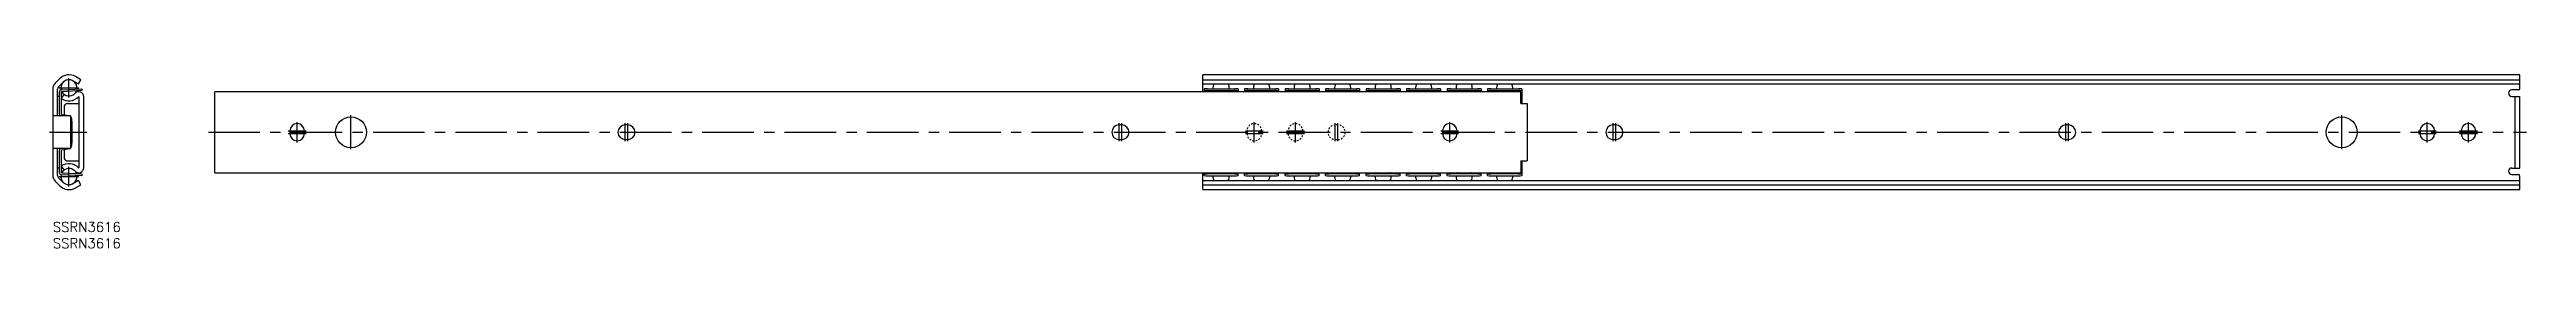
# Model space of a CAD drawing. Extents: x -1 to 763, y -8 to 45.
import ezdxf

# ---------------------------------------------------------------- set-up
doc = ezdxf.new("R2010")
doc.units = 0
doc.header["$LTSCALE"] = 0.5
doc.linetypes.add('CENTER', pattern=[50.8, 31.75, -6.35, 6.35, -6.35])
doc.linetypes.add('DASHED', pattern=[2, 1, -1])
for name, color, linetype in [('MSM_CENTER', 1, 'CENTER'), ('MSM_CONTINUOUS', 7, 'CONTINUOUS'), ('MSM_DASHED', 4, 'DASHED'), ('MSM_PART_NUMBER', 7, 'CONTINUOUS')]:
    doc.layers.add(name, color=color, linetype=linetype)
doc.styles.get("Standard").update_dxf_attribs({"font": 'txt.shx', "height": 3, "bigfont": 'bigfont.shx'})

# ---------------------------------------------------------------- blocks, each defined once
blk = doc.blocks.new('*U30')
at = {"layer": 'MSM_PART_NUMBER'}
blk.add_text('SSRN3616', height=3, dxfattribs=at).set_placement((0, -3))
blk = doc.blocks.new('*U31')
at = {"layer": 'MSM_PART_NUMBER'}
blk.add_text('SSRN3616', height=3, dxfattribs=at).set_placement((0, -8))

msp = doc.modelspace()

# ---------------------------------------------------------------- linework, layer by layer
at = {"layer": 'MSM_CENTER'}
for p, q in [((2, 41.3), (8, 41.3)), ((5, 38.3), (5, 44.31)), ((75.4, 24.5), (75.4, 30.8)), ((92, 22.4), (92, 32.9)), ((370.7, 24.5), (370.7, 30.8)), ((383.4, 24.5), (383.4, 30.8)), ((431, 24.5), (431, 30.8)), ((706.2, 22.4), (706.2, 32.9)), ((732.6, 24.5), (732.6, 30.8)), ((745.3, 24.5), (745.3, 30.8)), ((-1, 27.65), (10.55, 27.65)), ((48, 27.65), (763.2, 27.65)), ((72.65, 28.05), (78.15, 28.05)), ((72.65, 27.25), (78.15, 27.25)), ((176.6, 24.9), (176.6, 30.4)), ((177.4, 24.9), (177.4, 30.4)), ((329, 24.9), (329, 30.4)), ((329.8, 24.9), (329.8, 30.4)), ((367.95, 28.05), (373.45, 28.05)), ((367.95, 27.25), (373.45, 27.25)), ((380.65, 28.05), (386.15, 28.05)), ((380.65, 27.25), (386.15, 27.25)), ((395.7, 24.9), (395.7, 30.4)), ((396.5, 24.9), (396.5, 30.4)), ((428.25, 28.05), (433.75, 28.05)), ((428.25, 27.25), (433.75, 27.25)), ((481.4, 24.9), (481.4, 30.4)), ((482.2, 24.9), (482.2, 30.4)), ((621.1, 24.9), (621.1, 30.4)), ((621.9, 24.9), (621.9, 30.4)), ((729.85, 28.05), (735.35, 28.05)), ((729.85, 27.25), (735.35, 27.25)), ((742.55, 28.05), (748.05, 28.05)), ((742.55, 27.25), (748.05, 27.25)), ((5, 11), (5, 17)), ((2, 14), (8, 14))]:
    msp.add_line(p, q, dxfattribs=at)
at = {"layer": 'MSM_CONTINUOUS'}
for p, q in [((0, 40.93), (0, 14.38)), ((2.17, 44.13), (0.73, 42.7)), ((1.5, 32.65), (1.5, 40.93)), ((2, 38.65), (1.5, 38.65)), ((1.79, 41.64), (3.23, 43.07)), ((2, 39.93), (2, 33.33)), ((2.6, 39.93), (2.6, 33.33)), ((2.6, 38.65), (3, 38.65)), ((3.47, 39.33), (2.61, 38.1)), ((2.76, 40.73), (9, 41.05)), ((9, 40.45), (2.79, 40.13)), ((6.23, 43.48), (7.96, 42.5)), ((8.7, 43.81), (6.96, 44.79)), ((7.96, 42.5), (8.7, 43.81)), ((8.05, 38.53), (8.05, 16.77)), ((9, 41.05), (9, 40.45)), ((9.55, 16.77), (9.55, 38.53)), ((452.9, 40.1), (50, 40.1)), ((50, 15.2), (50, 40.1)), ((761.2, 45.3), (354.8, 45.3)), ((354.8, 40.1), (354.8, 45.3)), ((354.8, 43.81), (761.2, 43.81)), ((354.8, 42.5), (761.2, 42.5)), ((355.2, 41), (355.2, 40.1)), ((356.2, 41.05), (364.7, 41.05)), ((356.2, 40.45), (364.7, 40.45)), ((365.7, 41), (365.7, 40.1)), ((367.7, 41), (367.7, 40.1)), ((368.7, 41.05), (377.2, 41.05)), ((368.7, 40.45), (377.2, 40.45)), ((378.2, 41), (378.2, 40.1)), ((380.2, 41), (380.2, 40.1)), ((381.2, 41.05), (389.7, 41.05)), ((381.2, 40.45), (389.7, 40.45)), ((390.7, 41), (390.7, 40.1)), ((392.7, 41), (392.7, 40.1)), ((393.7, 41.05), (402.2, 41.05)), ((393.7, 40.45), (402.2, 40.45)), ((403.2, 41), (403.2, 40.1)), ((405.2, 41), (405.2, 40.1)), ((406.2, 41.05), (414.7, 41.05)), ((406.2, 40.45), (414.7, 40.45)), ((415.7, 41), (415.7, 40.1)), ((417.7, 41), (417.7, 40.1)), ((418.7, 41.05), (427.2, 41.05)), ((418.7, 40.45), (427.2, 40.45)), ((428.2, 41), (428.2, 40.1)), ((430.2, 41), (430.2, 40.1)), ((431.2, 41.05), (439.7, 41.05)), ((431.2, 40.45), (439.7, 40.45)), ((440.7, 41), (440.7, 40.1)), ((442.7, 41), (442.7, 40.1)), ((443.7, 41.05), (452.2, 41.05)), ((443.7, 40.45), (452.2, 40.45)), ((452.9, 36.45), (452.9, 40.1)), ((453.2, 41), (453.2, 36.45)), ((760.7, 40.65), (758.7, 40.65)), ((758.7, 38.65), (761.2, 38.65)), ((759.7, 16.65), (759.7, 38.65)), ((761.2, 41.15), (761.2, 45.3)), ((761.2, 16.65), (761.2, 38.65)), ((5.5, 32.65), (0, 32.65)), ((2.77, 33.13), (5.12, 32.76)), ((3.55, 35.77), (3.55, 33.01)), ((4.5, 36.45), (8.05, 36.45)), ((5.5, 32.65), (5.5, 22.65)), ((5.8, 31.97), (5.8, 23.34)), ((6, 24.56), (6, 30.74)), ((452.9, 36.45), (454.9, 36.45)), ((454.9, 36.45), (454.9, 18.85)), ((73.15, 28.05), (73.15, 27.25)), ((77.65, 27.25), (77.65, 28.05)), ((177.4, 29.9), (176.6, 29.9)), ((176.6, 25.4), (177.4, 25.4)), ((329.8, 29.9), (329, 29.9)), ((329, 25.4), (329.8, 25.4)), ((428.75, 28.05), (428.75, 27.25)), ((433.25, 27.25), (433.25, 28.05)), ((482.2, 29.9), (481.4, 29.9)), ((481.4, 25.4), (482.2, 25.4)), ((621.9, 29.9), (621.1, 29.9)), ((621.1, 25.4), (621.9, 25.4)), ((730.35, 28.05), (730.35, 27.25)), ((734.85, 27.25), (734.85, 28.05)), ((743.05, 28.05), (743.05, 27.25)), ((747.55, 27.25), (747.55, 28.05)), ((5.5, 22.65), (0, 22.65)), ((1.5, 14.38), (1.5, 22.65)), ((2, 16.65), (1.5, 16.65)), ((2, 21.98), (2, 15.38)), ((2.6, 21.98), (2.6, 15.38)), ((2.6, 16.65), (3, 16.65)), ((2.61, 17.21), (3.47, 15.98)), ((5.12, 22.55), (2.77, 22.18)), ((3.55, 22.3), (3.55, 19.54)), ((4.5, 18.85), (8.05, 18.85)), ((452.9, 18.85), (454.9, 18.85)), ((452.9, 18.85), (452.9, 15.2)), ((453.2, 18.85), (453.2, 14.31)), ((758.7, 16.65), (761.2, 16.65)), ((0.73, 12.61), (2.17, 11.17)), ((3.23, 12.24), (1.79, 13.67)), ((9, 14.25), (2.76, 14.58)), ((2.79, 15.18), (9, 14.85)), ((7.96, 12.81), (6.23, 11.83)), ((6.96, 10.52), (8.7, 11.5)), ((8.7, 11.5), (7.96, 12.81)), ((9, 14.85), (9, 14.25)), ((50, 15.2), (452.9, 15.2)), ((354.8, 10), (354.8, 15.2)), ((354.8, 12.81), (761.2, 12.81)), ((354.8, 11.5), (761.2, 11.5)), ((354.8, 10), (761.2, 10)), ((355.2, 14.31), (355.2, 15.2)), ((364.7, 14.85), (356.2, 14.85)), ((356.2, 14.25), (364.7, 14.25)), ((365.7, 14.31), (365.7, 15.2)), ((367.7, 14.31), (367.7, 15.2)), ((377.2, 14.85), (368.7, 14.85)), ((368.7, 14.25), (377.2, 14.25)), ((378.2, 14.31), (378.2, 15.2)), ((380.2, 14.31), (380.2, 15.2)), ((389.7, 14.85), (381.2, 14.85)), ((381.2, 14.25), (389.7, 14.25)), ((390.7, 14.31), (390.7, 15.2)), ((392.7, 14.31), (392.7, 15.2)), ((402.2, 14.85), (393.7, 14.85)), ((393.7, 14.25), (402.2, 14.25)), ((403.2, 14.31), (403.2, 15.2)), ((405.2, 14.31), (405.2, 15.2)), ((414.7, 14.85), (406.2, 14.85)), ((406.2, 14.25), (414.7, 14.25)), ((415.7, 14.31), (415.7, 15.2)), ((417.7, 14.31), (417.7, 15.2)), ((427.2, 14.85), (418.7, 14.85)), ((418.7, 14.25), (427.2, 14.25)), ((428.2, 14.31), (428.2, 15.2)), ((430.2, 14.31), (430.2, 15.2)), ((439.7, 14.85), (431.2, 14.85)), ((431.2, 14.25), (439.7, 14.25)), ((440.7, 14.31), (440.7, 15.2)), ((442.7, 14.31), (442.7, 15.2)), ((452.2, 14.85), (443.7, 14.85)), ((443.7, 14.25), (452.2, 14.25)), ((758.7, 14.65), (760.7, 14.65)), ((761.2, 10), (761.2, 14.15))]:
    msp.add_line(p, q, dxfattribs=at)
for centre in [(92, 27.65), (706.2, 27.65)]:
    msp.add_circle(centre, 4.75, dxfattribs=at)
for centre, radius, start, end in [((2.5, 40.93), 2.5, 134.96822, 180), ((2.5, 40.93), 1, 134.96822, 180), ((2.8, 39.93), 0.8, 92.98486, 180), ((5, 41.3), 4, 60.58018, 134.96822), ((5, 41.3), 2.5, 352.42984, 194.0448), ((2.8, 39.93), 0.2, 92.98486, 180), ((5, 41.3), 4, 233.31809, 317.29122), ((5, 41.3), 2.5, 208.02036, 315.89002), ((5, 41.3), 2.5, 60.58018, 134.96822), ((7.98, 38.53), 1.57, 0, 139.00521), ((5, 41.3), 2.5, 318.29321, 337.94936), ((7.98, 38.53), 0.07, 0, 125.609), ((355.22, 40.98), 0.0277, 102.15381, 139.4357), ((355.22, 40.38), 0.0277, 102.15381, 139.4357), ((356.09, 32.39), 8.66, 89.24406, 95.76648), ((356.09, 31.79), 8.66, 89.24406, 95.76648), ((360.45, 41.3), 2.5, 151.35001, 185.73917), ((360.45, 19.08), 21.28, 83.89163, 96.10837), ((360.45, 41.3), 2.5, 205.07186, 208.6854), ((360.45, 41.3), 2.5, 354.26083, 28.64999), ((360.45, 41.3), 2.5, 331.3146, 334.92814), ((364.81, 32.39), 8.66, 84.23352, 90.75594), ((364.81, 31.79), 8.66, 84.23352, 90.75594), ((365.68, 40.98), 0.0277, 40.5643, 77.84619), ((365.68, 40.38), 0.0277, 40.5643, 77.84619), ((367.72, 40.98), 0.0277, 102.15381, 139.4357), ((367.72, 40.38), 0.0277, 102.15381, 139.4357), ((368.59, 32.39), 8.66, 89.24406, 95.76648), ((368.59, 31.79), 8.66, 89.24406, 95.76648), ((372.95, 41.3), 2.5, 151.35001, 185.73917), ((372.95, 19.08), 21.28, 83.89163, 96.10837), ((372.95, 41.3), 2.5, 205.07186, 208.6854), ((372.95, 41.3), 2.5, 354.26083, 28.64999), ((372.95, 41.3), 2.5, 331.3146, 334.92814), ((377.31, 32.39), 8.66, 84.23352, 90.75594), ((377.31, 31.79), 8.66, 84.23352, 90.75594), ((378.18, 40.98), 0.0277, 40.5643, 77.84619), ((378.18, 40.38), 0.0277, 40.5643, 77.84619), ((380.22, 40.98), 0.0277, 102.15381, 139.4357), ((380.22, 40.98), 0.0277, 102.15381, 139.4357), ((380.22, 40.38), 0.0277, 102.15381, 139.4357), ((380.22, 40.38), 0.0277, 102.15381, 139.4357), ((381.09, 32.39), 8.66, 89.24406, 95.76648), ((381.09, 31.79), 8.66, 89.24406, 95.76648), ((385.45, 41.3), 2.5, 151.35001, 185.73917), ((385.45, 19.08), 21.28, 83.89163, 96.10837), ((385.45, 41.3), 2.5, 205.07186, 208.6854), ((385.45, 41.3), 2.5, 354.26083, 28.64999), ((385.45, 41.3), 2.5, 331.3146, 334.92814), ((389.81, 32.39), 8.66, 84.23352, 90.75594), ((389.81, 31.79), 8.66, 84.23352, 90.75594), ((390.68, 40.98), 0.0277, 40.5643, 77.84619), ((390.68, 40.38), 0.0277, 40.5643, 77.84619), ((392.72, 40.98), 0.0277, 102.15381, 139.4357), ((392.72, 40.38), 0.0277, 102.15381, 139.4357), ((393.59, 32.39), 8.66, 89.24406, 95.76648), ((393.59, 31.79), 8.66, 89.24406, 95.76648), ((397.95, 41.3), 2.5, 151.35001, 185.73917), ((397.95, 19.08), 21.28, 83.89163, 96.10837), ((397.95, 41.3), 2.5, 205.07186, 208.6854), ((397.95, 41.3), 2.5, 354.26083, 28.64999), ((397.95, 41.3), 2.5, 331.3146, 334.92814), ((402.31, 32.39), 8.66, 84.23352, 90.75594), ((402.31, 31.79), 8.66, 84.23352, 90.75594), ((403.18, 40.98), 0.0277, 40.5643, 77.84619), ((403.18, 40.38), 0.0277, 40.5643, 77.84619), ((405.22, 40.98), 0.0277, 102.15381, 139.4357), ((405.22, 40.38), 0.0277, 102.15381, 139.4357), ((406.09, 32.39), 8.66, 89.24406, 95.76648), ((406.09, 31.79), 8.66, 89.24406, 95.76648), ((410.45, 41.3), 2.5, 151.35001, 185.73917), ((410.45, 19.08), 21.28, 83.89163, 96.10837), ((410.45, 41.3), 2.5, 205.07186, 208.6854), ((410.45, 41.3), 2.5, 354.26083, 28.64999), ((410.45, 41.3), 2.5, 331.3146, 334.92814), ((414.81, 32.39), 8.66, 84.23352, 90.75594), ((414.81, 31.79), 8.66, 84.23352, 90.75594), ((415.68, 40.98), 0.0277, 40.5643, 77.84619), ((415.68, 40.38), 0.0277, 40.5643, 77.84619), ((417.72, 40.98), 0.0277, 102.15381, 139.4357), ((417.72, 40.38), 0.0277, 102.15381, 139.4357), ((418.59, 32.39), 8.66, 89.24406, 95.76648), ((418.59, 31.79), 8.66, 89.24406, 95.76648), ((422.95, 41.3), 2.5, 151.35001, 185.73917), ((422.95, 19.08), 21.28, 83.89163, 96.10837), ((422.95, 41.3), 2.5, 205.07186, 208.6854), ((422.95, 41.3), 2.5, 354.26083, 28.64999), ((422.95, 41.3), 2.5, 331.3146, 334.92814), ((427.31, 32.39), 8.66, 84.23352, 90.75594), ((427.31, 31.79), 8.66, 84.23352, 90.75594), ((428.18, 40.98), 0.0277, 40.5643, 77.84619), ((428.18, 40.38), 0.0277, 40.5643, 77.84619), ((430.22, 40.98), 0.0277, 102.15381, 139.4357), ((430.22, 40.38), 0.0277, 102.15381, 139.4357), ((431.09, 32.39), 8.66, 89.24406, 95.76648), ((431.09, 31.79), 8.66, 89.24406, 95.76648), ((435.45, 41.3), 2.5, 151.35001, 185.73917), ((435.45, 19.08), 21.28, 83.89163, 96.10837), ((435.45, 41.3), 2.5, 205.07186, 208.6854), ((435.45, 41.3), 2.5, 354.26083, 28.64999), ((435.45, 41.3), 2.5, 331.3146, 334.92814), ((439.81, 32.39), 8.66, 84.23352, 90.75594), ((439.81, 31.79), 8.66, 84.23352, 90.75594), ((440.68, 40.98), 0.0277, 40.5643, 77.84619), ((440.68, 40.38), 0.0277, 40.5643, 77.84619), ((442.72, 40.98), 0.0277, 102.15381, 139.4357), ((442.72, 40.38), 0.0277, 102.15381, 139.4357), ((443.59, 32.39), 8.66, 89.24406, 95.76648), ((443.59, 31.79), 8.66, 89.24406, 95.76648), ((447.95, 41.3), 2.5, 151.35001, 185.73917), ((447.95, 19.08), 21.28, 83.89163, 96.10837), ((447.95, 41.3), 2.5, 205.07186, 208.6854), ((447.95, 41.3), 2.5, 354.26083, 28.64999), ((447.95, 41.3), 2.5, 331.3146, 334.92814), ((452.31, 32.39), 8.66, 84.23352, 90.75594), ((452.31, 31.79), 8.66, 84.23352, 90.75594), ((453.18, 40.98), 0.0277, 40.5643, 77.84619), ((453.18, 40.38), 0.0277, 40.5643, 77.84619), ((758.7, 39.65), 1, 90, 270), ((760.7, 41.15), 0.5, 270, 360), ((2.8, 33.33), 0.8, 180, 237.0316), ((2.8, 33.33), 0.2, 180, 261.11934), ((4.5, 35.45), 1, 90, 161.80513), ((5, 31.97), 0.8, 58.85747, 81.11934), ((5, 31.97), 0.8, 0, 51.31781), ((5.5, 30.74), 0.5, 360, 53.1301), ((5, 23.34), 0.8, 308.68219, 360), ((5.5, 24.56), 0.5, 306.8699, 0), ((75.4, 28.05), 2.25, 0, 180), ((75.4, 27.25), 2.25, 180, 360), ((176.6, 27.65), 2.25, 90, 270), ((177.4, 27.65), 2.25, 270, 90), ((329, 27.65), 2.25, 90, 270), ((329.8, 27.65), 2.25, 270, 90), ((431, 28.05), 2.25, 0, 180), ((431, 27.25), 2.25, 180, 0), ((481.4, 27.65), 2.25, 90, 270), ((482.2, 27.65), 2.25, 270, 90), ((621.1, 27.65), 2.25, 90, 270), ((621.9, 27.65), 2.25, 270, 90), ((732.6, 28.05), 2.25, 0, 180), ((732.6, 27.25), 2.25, 180, 0), ((745.3, 28.05), 2.25, 0, 180), ((745.3, 27.25), 2.25, 180, 0), ((2.8, 21.98), 0.8, 122.9684, 180), ((2.8, 15.38), 0.8, 180, 267.01514), ((2.8, 21.98), 0.2, 98.88066, 180), ((2.8, 15.38), 0.2, 180, 267.01514), ((5, 14), 4, 42.70878, 126.68191), ((5, 14), 2.5, 44.10999, 151.97963), ((4.5, 19.85), 1, 198.19487, 270), ((5, 23.34), 0.8, 278.88066, 301.14253), ((7.98, 16.77), 1.57, 220.99479, 0), ((5, 14), 2.5, 22.05064, 41.70679), ((7.98, 16.77), 0.07, 234.391, 360), ((758.7, 15.65), 1, 90, 270), ((2.5, 14.38), 2.5, 180, 225.03178), ((2.5, 14.38), 1, 180, 225.03178), ((5, 14), 4, 225.03178, 299.41982), ((5, 14), 2.5, 165.95513, 7.57016), ((5, 14), 2.5, 225.03178, 299.41982), ((355.22, 14.92), 0.0277, 220.5643, 257.84619), ((355.22, 14.32), 0.0277, 220.5643, 257.84619), ((356.09, 23.52), 8.66, 264.23352, 270.75594), ((356.09, 22.92), 8.66, 264.23352, 270.75594), ((360.45, 14), 2.5, 174.26083, 208.64999), ((360.45, 14), 2.5, 151.3146, 154.92814), ((360.45, 36.22), 21.28, 263.89163, 276.10837), ((360.45, 14), 2.5, 25.07186, 28.6854), ((360.45, 14), 2.5, 331.35001, 5.73917), ((364.81, 23.52), 8.66, 269.24406, 275.76648), ((364.81, 22.92), 8.66, 269.24406, 275.76648), ((365.68, 14.92), 0.0277, 282.15381, 319.4357), ((365.68, 14.32), 0.0277, 282.15381, 319.4357), ((367.72, 14.92), 0.0277, 220.5643, 257.84619), ((367.72, 14.32), 0.0277, 220.5643, 257.84619), ((368.59, 23.52), 8.66, 264.23352, 270.75594), ((368.59, 22.92), 8.66, 264.23352, 270.75594), ((372.95, 14), 2.5, 174.26083, 208.64999), ((372.95, 14), 2.5, 151.3146, 154.92814), ((372.95, 36.22), 21.28, 263.89163, 276.10837), ((372.95, 14), 2.5, 25.07186, 28.6854), ((372.95, 14), 2.5, 331.35001, 5.73917), ((377.31, 23.52), 8.66, 269.24406, 275.76648), ((377.31, 22.92), 8.66, 269.24406, 275.76648), ((378.18, 14.92), 0.0277, 282.15381, 319.4357), ((378.18, 14.32), 0.0277, 282.15381, 319.4357), ((380.22, 14.92), 0.0277, 220.5643, 257.84619), ((380.22, 14.92), 0.0277, 220.5643, 257.84619), ((380.22, 14.32), 0.0277, 220.5643, 257.84619), ((380.22, 14.32), 0.0277, 220.5643, 257.84619), ((381.09, 23.52), 8.66, 264.23352, 270.75594), ((381.09, 22.92), 8.66, 264.23352, 270.75594), ((385.45, 14), 2.5, 174.26083, 208.64999), ((385.45, 14), 2.5, 151.3146, 154.92814), ((385.45, 36.22), 21.28, 263.89163, 276.10837), ((385.45, 14), 2.5, 25.07186, 28.6854), ((385.45, 14), 2.5, 331.35001, 5.73917), ((389.81, 23.52), 8.66, 269.24406, 275.76648), ((389.81, 22.92), 8.66, 269.24406, 275.76648), ((390.68, 14.92), 0.0277, 282.15381, 319.4357), ((390.68, 14.32), 0.0277, 282.15381, 319.4357), ((392.72, 14.92), 0.0277, 220.5643, 257.84619), ((392.72, 14.32), 0.0277, 220.5643, 257.84619), ((393.59, 23.52), 8.66, 264.23352, 270.75594), ((393.59, 22.92), 8.66, 264.23352, 270.75594), ((397.95, 14), 2.5, 174.26083, 208.64999), ((397.95, 14), 2.5, 151.3146, 154.92814), ((397.95, 36.22), 21.28, 263.89163, 276.10837), ((397.95, 14), 2.5, 25.07186, 28.6854), ((397.95, 14), 2.5, 331.35001, 5.73917), ((402.31, 23.52), 8.66, 269.24406, 275.76648), ((402.31, 22.92), 8.66, 269.24406, 275.76648), ((403.18, 14.92), 0.0277, 282.15381, 319.4357), ((403.18, 14.32), 0.0277, 282.15381, 319.4357), ((405.22, 14.92), 0.0277, 220.5643, 257.84619), ((405.22, 14.32), 0.0277, 220.5643, 257.84619), ((406.09, 23.52), 8.66, 264.23352, 270.75594), ((406.09, 22.92), 8.66, 264.23352, 270.75594), ((410.45, 14), 2.5, 174.26083, 208.64999), ((410.45, 14), 2.5, 151.3146, 154.92814), ((410.45, 36.22), 21.28, 263.89163, 276.10837), ((410.45, 14), 2.5, 25.07186, 28.6854), ((410.45, 14), 2.5, 331.35001, 5.73917), ((414.81, 23.52), 8.66, 269.24406, 275.76648), ((414.81, 22.92), 8.66, 269.24406, 275.76648), ((415.68, 14.92), 0.0277, 282.15381, 319.4357), ((415.68, 14.32), 0.0277, 282.15381, 319.4357), ((417.72, 14.92), 0.0277, 220.5643, 257.84619), ((417.72, 14.32), 0.0277, 220.5643, 257.84619), ((418.59, 23.52), 8.66, 264.23352, 270.75594), ((418.59, 22.92), 8.66, 264.23352, 270.75594), ((422.95, 14), 2.5, 174.26083, 208.64999), ((422.95, 14), 2.5, 151.3146, 154.92814), ((422.95, 36.22), 21.28, 263.89163, 276.10837), ((422.95, 14), 2.5, 25.07186, 28.6854), ((422.95, 14), 2.5, 331.35001, 5.73917), ((427.31, 23.52), 8.66, 269.24406, 275.76648), ((427.31, 22.92), 8.66, 269.24406, 275.76648), ((428.18, 14.92), 0.0277, 282.15381, 319.4357), ((428.18, 14.32), 0.0277, 282.15381, 319.4357), ((430.22, 14.92), 0.0277, 220.5643, 257.84619), ((430.22, 14.32), 0.0277, 220.5643, 257.84619), ((431.09, 23.52), 8.66, 264.23352, 270.75594), ((431.09, 22.92), 8.66, 264.23352, 270.75594), ((435.45, 14), 2.5, 174.26083, 208.64999), ((435.45, 14), 2.5, 151.3146, 154.92814), ((435.45, 36.22), 21.28, 263.89163, 276.10837), ((435.45, 14), 2.5, 25.07186, 28.6854), ((435.45, 14), 2.5, 331.35001, 5.73917), ((439.81, 23.52), 8.66, 269.24406, 275.76648), ((439.81, 22.92), 8.66, 269.24406, 275.76648), ((440.68, 14.92), 0.0277, 282.15381, 319.4357), ((440.68, 14.32), 0.0277, 282.15381, 319.4357), ((442.72, 14.92), 0.0277, 220.5643, 257.84619), ((442.72, 14.32), 0.0277, 220.5643, 257.84619), ((443.59, 23.52), 8.66, 264.23352, 270.75594), ((443.59, 22.92), 8.66, 264.23352, 270.75594), ((447.95, 14), 2.5, 174.26083, 208.64999), ((447.95, 14), 2.5, 151.3146, 154.92814), ((447.95, 36.22), 21.28, 263.89163, 276.10837), ((447.95, 14), 2.5, 25.07186, 28.6854), ((447.95, 14), 2.5, 331.35001, 5.73917), ((452.31, 23.52), 8.66, 269.24406, 275.76648), ((452.31, 22.92), 8.66, 269.24406, 275.76648), ((453.18, 14.92), 0.0277, 282.15381, 319.4357), ((453.18, 14.32), 0.0277, 282.15381, 319.4357), ((760.7, 14.15), 0.5, 360, 90)]:
    msp.add_arc(centre, radius, start, end, dxfattribs=at)
at = {"layer": 'MSM_DASHED'}
for p, q in [((368.45, 28.05), (368.45, 27.25)), ((372.95, 27.25), (372.95, 28.05)), ((381.15, 28.05), (381.15, 27.25)), ((385.65, 27.25), (385.65, 28.05)), ((396.5, 29.9), (395.7, 29.9)), ((395.7, 25.4), (396.5, 25.4))]:
    msp.add_line(p, q, dxfattribs=at)
for centre, start, end in [((370.7, 28.05), 0, 180), ((370.7, 27.25), 180, 0), ((383.4, 28.05), 0, 180.00002), ((383.4, 27.25), 180, 359.99998), ((395.7, 27.65), 90, 270), ((396.5, 27.65), 270, 90)]:
    msp.add_arc(centre, 2.25, start, end, dxfattribs=at)

# ---------------------------------------------------------------- block references
at = {"layer": 'MSM_CONTINUOUS'}
for name in ['*U30', '*U31']:
    msp.add_blockref(name, (0, 0), dxfattribs=at)

doc.saveas('drawing.dxf')
